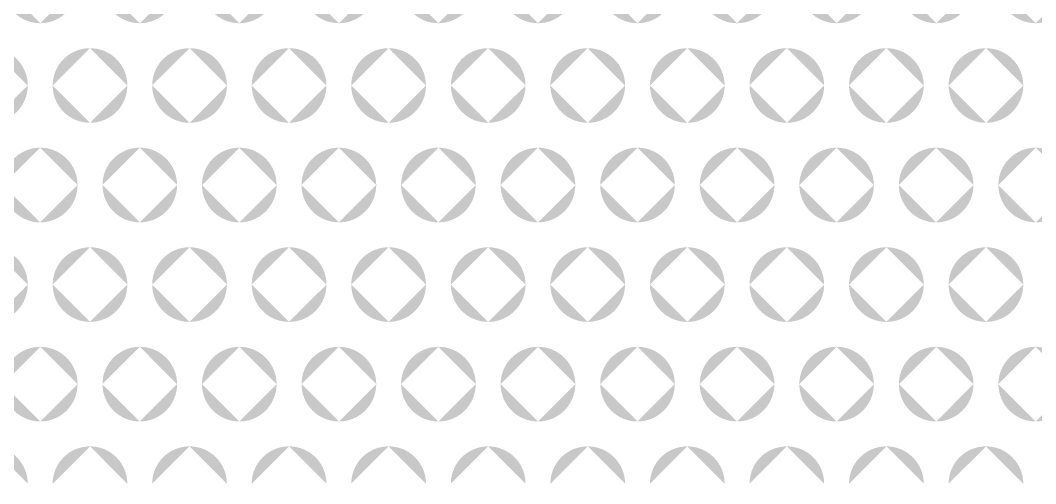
# Model space of a CAD drawing. Header units: millimetres. Extents: x 53 to 536, y 329 to 488.
# Drawn here: x 453.2 to 473.61, y 456.34 to 465.65 of the extents above; entities that cross this region are included whole.
import ezdxf

# ---------------------------------------------------------------- set-up
doc = ezdxf.new("R2010")
doc.units = ezdxf.units.MM
doc.header["$MEASUREMENT"] = 0

msp = doc.modelspace()

# ---------------------------------------------------------------- hatches: boundary and pattern name
at = {"transparency": 33554559}
h = msp.add_hatch(color=256, dxfattribs=at)
h.paths.add_polyline_path([(449.6, 465.595), (449.6, 467.095)], flags=0)
h.paths.add_polyline_path([(450.35, 466.346, 0.414563), (449.6, 467.095)], flags=0)
h.paths.add_polyline_path([(449.6, 465.595, 0.414244), (450.35, 466.346)], flags=0)
h.paths.add_polyline_path([(453.602, 467.095), (453.602, 465.595)], flags=0)
h.paths.add_polyline_path([(452.853, 466.346, 0.414026), (453.602, 465.595)], flags=0)
h.paths.add_polyline_path([(453.602, 467.095, 0.414346), (452.853, 466.346)], flags=0)
h.paths.add_polyline_path([(450.852, 466.346, 0.413759), (451.602, 465.595)], flags=0)
h.paths.add_polyline_path([(451.602, 467.095, 0.414077), (450.852, 466.346)], flags=0)
h.paths.add_polyline_path([(452.351, 466.346, 0.413592), (451.602, 467.095)], flags=0)
h.paths.add_polyline_path([(451.602, 465.595, 0.413274), (452.351, 466.346)], flags=0)
h.paths.add_polyline_path([(451.352, 464.345), (449.852, 464.345)], flags=0)
h.paths.add_polyline_path([(450.601, 465.094, 0.415048), (449.852, 464.345)], flags=0)
h.paths.add_polyline_path([(451.352, 464.345, 0.41381), (450.601, 465.094)], flags=0)
h.paths.add_polyline_path([(453.351, 464.345), (451.851, 464.345)], flags=0)
h.paths.add_polyline_path([(452.602, 465.094, 0.414294), (451.851, 464.345)], flags=0)
h.paths.add_polyline_path([(453.351, 464.345, 0.414563), (452.602, 465.094)], flags=0)
h.paths.add_polyline_path([(449.852, 468.346), (449.852, 468.347), (451.352, 468.347), (451.352, 468.346)], flags=0)
h.paths.add_polyline_path([(450.601, 467.596, 0.413275), (451.352, 468.346)], flags=0)
h.paths.add_polyline_path([(449.852, 468.346, 0.414512), (450.601, 467.596)], flags=0)
h.paths.add_polyline_path([(451.851, 468.346), (451.851, 468.347), (453.351, 468.347), (453.351, 468.346)], flags=0)
h.paths.add_polyline_path([(452.602, 467.596, 0.414027), (453.351, 468.346)], flags=0)
h.paths.add_polyline_path([(451.851, 468.346, 0.41376), (452.602, 467.596)], flags=0)
h = msp.add_hatch(color=256, dxfattribs=at)
h.paths.add_polyline_path([(453.602, 465.595), (453.602, 467.095)], flags=0)
h.paths.add_polyline_path([(454.352, 466.346, 0.413809), (453.602, 467.095)], flags=0)
h.paths.add_polyline_path([(453.602, 465.595, 0.413492), (454.352, 466.346)], flags=0)
h.paths.add_polyline_path([(457.603, 467.095), (457.603, 465.595)], flags=0)
h.paths.add_polyline_path([(456.852, 466.346, 0.413977), (457.603, 465.595)], flags=0)
h.paths.add_polyline_path([(457.603, 467.095, 0.414294), (456.852, 466.346)], flags=0)
h.paths.add_polyline_path([(454.853, 466.346, 0.413759), (455.603, 465.595)], flags=0)
h.paths.add_polyline_path([(455.603, 467.095, 0.414077), (454.853, 466.346)], flags=0)
h.paths.add_polyline_path([(456.352, 466.346, 0.41386), (455.603, 467.095)], flags=0)
h.paths.add_polyline_path([(455.603, 465.595, 0.41354), (456.352, 466.346)], flags=0)
h.paths.add_polyline_path([(455.352, 464.345), (453.852, 464.345)], flags=0)
h.paths.add_polyline_path([(454.603, 465.094, 0.414779), (453.852, 464.345)], flags=0)
h.paths.add_polyline_path([(455.352, 464.345, 0.414078), (454.603, 465.094)], flags=0)
h.paths.add_polyline_path([(457.353, 464.345), (455.851, 464.345)], flags=0)
h.paths.add_polyline_path([(456.602, 465.094, 0.41381), (455.851, 464.345)], flags=0)
h.paths.add_polyline_path([(457.353, 464.345, 0.414779), (456.602, 465.094)], flags=0)
h.paths.add_polyline_path([(453.852, 468.346), (453.852, 468.347), (455.352, 468.347), (455.352, 468.346)], flags=0)
h.paths.add_polyline_path([(454.603, 467.596, 0.413542), (455.352, 468.346)], flags=0)
h.paths.add_polyline_path([(453.852, 468.346, 0.414244), (454.603, 467.596)], flags=0)
h.paths.add_polyline_path([(455.851, 468.346), (455.851, 468.347), (457.353, 468.347), (457.353, 468.346)], flags=0)
h.paths.add_polyline_path([(456.602, 467.596, 0.414244), (457.353, 468.346)], flags=0)
h.paths.add_polyline_path([(455.851, 468.346, 0.413275), (456.602, 467.596)], flags=0)
h = msp.add_hatch(color=256, dxfattribs=at)
h.paths.add_polyline_path([(457.603, 465.595), (457.603, 467.095)], flags=0)
h.paths.add_polyline_path([(458.352, 466.346, 0.414346), (457.603, 467.095)], flags=0)
h.paths.add_polyline_path([(457.603, 465.595, 0.414026), (458.352, 466.346)], flags=0)
h.paths.add_polyline_path([(461.603, 467.095), (461.603, 465.595)], flags=0)
h.paths.add_polyline_path([(460.853, 466.346, 0.413759), (461.603, 465.595)], flags=0)
h.paths.add_polyline_path([(461.603, 467.095, 0.414077), (460.853, 466.346)], flags=0)
h.paths.add_polyline_path([(458.852, 466.346, 0.413008), (459.603, 465.595)], flags=0)
h.paths.add_polyline_path([(459.603, 467.095, 0.413324), (458.852, 466.346)], flags=0)
h.paths.add_polyline_path([(460.354, 466.346, 0.413809), (459.603, 467.095)], flags=0)
h.paths.add_polyline_path([(459.603, 465.595, 0.413492), (460.354, 466.346)], flags=0)
h.paths.add_polyline_path([(459.353, 464.345), (457.852, 464.345)], flags=0)
h.paths.add_polyline_path([(458.602, 465.094, 0.414078), (457.852, 464.345)], flags=0)
h.paths.add_polyline_path([(459.353, 464.345, 0.414779), (458.602, 465.094)], flags=0)
h.paths.add_polyline_path([(461.353, 464.345), (459.852, 464.345)], flags=0)
h.paths.add_polyline_path([(460.603, 465.094, 0.41381), (459.852, 464.345)], flags=0)
h.paths.add_polyline_path([(461.353, 464.345, 0.415048), (460.603, 465.094)], flags=0)
h.paths.add_polyline_path([(457.852, 468.346), (457.852, 468.347), (459.353, 468.347), (459.353, 468.346)], flags=0)
h.paths.add_polyline_path([(458.602, 467.596, 0.414244), (459.353, 468.346)], flags=0)
h.paths.add_polyline_path([(457.852, 468.346, 0.413542), (458.602, 467.596)], flags=0)
h.paths.add_polyline_path([(459.852, 468.346), (459.852, 468.347), (461.353, 468.347), (461.353, 468.346)], flags=0)
h.paths.add_polyline_path([(460.603, 467.596, 0.414512), (461.353, 468.346)], flags=0)
h.paths.add_polyline_path([(459.852, 468.346, 0.413275), (460.603, 467.596)], flags=0)
h = msp.add_hatch(color=256, dxfattribs=at)
h.paths.add_polyline_path([(461.603, 465.595), (461.603, 467.095)], flags=0)
h.paths.add_polyline_path([(462.353, 466.346, 0.414563), (461.603, 467.095)], flags=0)
h.paths.add_polyline_path([(461.603, 465.595, 0.414244), (462.353, 466.346)], flags=0)
h.paths.add_polyline_path([(465.604, 467.095), (465.604, 465.595)], flags=0)
h.paths.add_polyline_path([(464.854, 466.346, 0.414244), (465.604, 465.595)], flags=0)
h.paths.add_polyline_path([(465.604, 467.095, 0.414563), (464.854, 466.346)], flags=0)
h.paths.add_polyline_path([(462.853, 466.346, 0.413492), (463.604, 465.595)], flags=0)
h.paths.add_polyline_path([(463.604, 467.095, 0.413809), (462.853, 466.346)], flags=0)
h.paths.add_polyline_path([(464.354, 466.346, 0.414077), (463.604, 467.095)], flags=0)
h.paths.add_polyline_path([(463.604, 465.595, 0.413759), (464.354, 466.346)], flags=0)
h.paths.add_polyline_path([(463.354, 464.345), (461.854, 464.345)], flags=0)
h.paths.add_polyline_path([(462.603, 465.094, 0.414346), (461.854, 464.345)], flags=0)
h.paths.add_polyline_path([(463.354, 464.345, 0.414779), (462.603, 465.094)], flags=0)
h.paths.add_polyline_path([(465.354, 464.345), (463.853, 464.345)], flags=0)
h.paths.add_polyline_path([(464.604, 465.094, 0.414779), (463.853, 464.345)], flags=0)
h.paths.add_polyline_path([(465.354, 464.345, 0.414563), (464.604, 465.094)], flags=0)
h.paths.add_polyline_path([(461.854, 468.346), (461.854, 468.347), (463.354, 468.347), (463.354, 468.346)], flags=0)
h.paths.add_polyline_path([(462.603, 467.596, 0.414244), (463.354, 468.346)], flags=0)
h.paths.add_polyline_path([(461.854, 468.346, 0.413809), (462.603, 467.596)], flags=0)
h.paths.add_polyline_path([(463.853, 468.346), (463.853, 468.347), (465.354, 468.347), (465.354, 468.346)], flags=0)
h.paths.add_polyline_path([(464.604, 467.596, 0.414027), (465.354, 468.346)], flags=0)
h.paths.add_polyline_path([(463.853, 468.346, 0.414244), (464.604, 467.596)], flags=0)
h = msp.add_hatch(color=256, dxfattribs=at)
h.paths.add_polyline_path([(465.604, 465.595), (465.604, 467.095)], flags=0)
h.paths.add_polyline_path([(466.354, 466.346, 0.414563), (465.604, 467.095)], flags=0)
h.paths.add_polyline_path([(465.604, 465.595, 0.414244), (466.354, 466.346)], flags=0)
h.paths.add_polyline_path([(469.605, 467.095), (469.605, 465.595)], flags=0)
h.paths.add_polyline_path([(468.856, 466.346, 0.414244), (469.605, 465.595)], flags=0)
h.paths.add_polyline_path([(469.605, 467.095, 0.414563), (468.856, 466.346)], flags=0)
h.paths.add_polyline_path([(466.855, 466.346, 0.413977), (467.605, 465.595)], flags=0)
h.paths.add_polyline_path([(467.605, 467.095, 0.414294), (466.855, 466.346)], flags=0)
h.paths.add_polyline_path([(468.355, 466.346, 0.413107), (467.605, 467.095)], flags=0)
h.paths.add_polyline_path([(467.605, 465.595, 0.41279), (468.355, 466.346)], flags=0)
h.paths.add_polyline_path([(467.355, 464.345), (465.855, 464.345)], flags=0)
h.paths.add_polyline_path([(466.604, 465.094, 0.414563), (465.855, 464.345)], flags=0)
h.paths.add_polyline_path([(467.355, 464.345, 0.414779), (466.604, 465.094)], flags=0)
h.paths.add_polyline_path([(469.355, 464.345), (467.855, 464.345)], flags=0)
h.paths.add_polyline_path([(468.605, 465.094, 0.414779), (467.855, 464.345)], flags=0)
h.paths.add_polyline_path([(469.355, 464.345, 0.414563), (468.605, 465.094)], flags=0)
h.paths.add_polyline_path([(465.855, 468.346), (465.855, 468.347), (467.355, 468.347), (467.355, 468.346)], flags=0)
h.paths.add_polyline_path([(466.604, 467.596, 0.414244), (467.355, 468.346)], flags=0)
h.paths.add_polyline_path([(465.855, 468.346, 0.414027), (466.604, 467.596)], flags=0)
h.paths.add_polyline_path([(467.855, 468.346), (467.855, 468.347), (469.355, 468.347), (469.355, 468.346)], flags=0)
h.paths.add_polyline_path([(468.605, 467.596, 0.414027), (469.355, 468.346)], flags=0)
h.paths.add_polyline_path([(467.855, 468.346, 0.414244), (468.605, 467.596)], flags=0)
h = msp.add_hatch(color=256, dxfattribs=at)
h.paths.add_polyline_path([(469.605, 465.595), (469.605, 467.095)], flags=0)
h.paths.add_polyline_path([(470.354, 466.346, 0.41386), (469.605, 467.095)], flags=0)
h.paths.add_polyline_path([(469.605, 465.595, 0.41354), (470.354, 466.346)], flags=0)
h.paths.add_polyline_path([(473.606, 467.095), (473.606, 465.595)], flags=0)
h.paths.add_polyline_path([(472.856, 466.346, 0.413759), (473.606, 465.595)], flags=0)
h.paths.add_polyline_path([(473.606, 467.095, 0.414077), (472.856, 466.346)], flags=0)
h.paths.add_polyline_path([(470.856, 466.346, 0.413977), (471.607, 465.595)], flags=0)
h.paths.add_polyline_path([(471.607, 467.095, 0.414294), (470.856, 466.346)], flags=0)
h.paths.add_polyline_path([(472.355, 466.346, 0.41386), (471.607, 467.095)], flags=0)
h.paths.add_polyline_path([(471.607, 465.595, 0.41354), (472.355, 466.346)], flags=0)
h.paths.add_polyline_path([(471.356, 464.345), (469.855, 464.345)], flags=0)
h.paths.add_polyline_path([(470.606, 465.094, 0.414294), (469.855, 464.345)], flags=0)
h.paths.add_polyline_path([(471.356, 464.345, 0.41381), (470.606, 465.094)], flags=0)
h.paths.add_polyline_path([(473.356, 464.345), (471.856, 464.345)], flags=0)
h.paths.add_polyline_path([(472.607, 465.094, 0.414779), (471.856, 464.345)], flags=0)
h.paths.add_polyline_path([(473.356, 464.345, 0.414563), (472.607, 465.094)], flags=0)
h.paths.add_polyline_path([(469.855, 468.346), (469.855, 468.347), (471.356, 468.347), (471.356, 468.346)], flags=0)
h.paths.add_polyline_path([(470.606, 467.596, 0.413275), (471.356, 468.346)], flags=0)
h.paths.add_polyline_path([(469.855, 468.346, 0.41376), (470.606, 467.596)], flags=0)
h.paths.add_polyline_path([(471.856, 468.346), (471.856, 468.347), (473.356, 468.347), (473.356, 468.346)], flags=0)
h.paths.add_polyline_path([(472.607, 467.596, 0.414027), (473.356, 468.346)], flags=0)
h.paths.add_polyline_path([(471.856, 468.346, 0.414244), (472.607, 467.596)], flags=0)
h = msp.add_hatch(color=256, dxfattribs=at)
h.paths.add_polyline_path([(473.606, 465.595), (473.606, 467.095)], flags=0)
h.paths.add_polyline_path([(474.356, 466.346, 0.413809), (473.606, 467.095)], flags=0)
h.paths.add_polyline_path([(473.606, 465.595, 0.413492), (474.356, 466.346)], flags=0)
h.paths.add_polyline_path([(477.607, 467.095), (477.607, 465.595)], flags=0)
h.paths.add_polyline_path([(476.857, 466.346, 0.413759), (477.607, 465.595)], flags=0)
h.paths.add_polyline_path([(477.607, 467.095, 0.414077), (476.857, 466.346)], flags=0)
h.paths.add_polyline_path([(474.856, 466.346, 0.413274), (475.606, 465.595)], flags=0)
h.paths.add_polyline_path([(475.606, 467.095, 0.413592), (474.856, 466.346)], flags=0)
h.paths.add_polyline_path([(476.358, 466.346, 0.41354), (475.606, 467.095)], flags=0)
h.paths.add_polyline_path([(475.606, 465.595, 0.413226), (476.358, 466.346)], flags=0)
h.paths.add_polyline_path([(475.357, 464.345), (473.857, 464.345)], flags=0)
h.paths.add_polyline_path([(474.606, 465.094, 0.414832), (473.857, 464.345)], flags=0)
h.paths.add_polyline_path([(475.357, 464.345, 0.414779), (474.606, 465.094)], flags=0)
h.paths.add_polyline_path([(477.356, 464.345), (475.856, 464.345)], flags=0)
h.paths.add_polyline_path([(476.607, 465.094, 0.414294), (475.856, 464.345)], flags=0)
h.paths.add_polyline_path([(477.356, 464.345, 0.414832), (476.607, 465.094)], flags=0)
h.paths.add_polyline_path([(473.857, 468.346), (473.857, 468.347), (475.357, 468.347), (475.357, 468.346)], flags=0)
h.paths.add_polyline_path([(474.606, 467.596, 0.414244), (475.357, 468.346)], flags=0)
h.paths.add_polyline_path([(473.857, 468.346, 0.414294), (474.606, 467.596)], flags=0)
h.paths.add_polyline_path([(475.856, 468.346), (475.856, 468.347), (477.356, 468.347), (477.356, 468.346)], flags=0)
h.paths.add_polyline_path([(476.607, 467.596, 0.414294), (477.356, 468.346)], flags=0)
h.paths.add_polyline_path([(475.856, 468.346, 0.41376), (476.607, 467.596)], flags=0)
h = msp.add_hatch(color=256, dxfattribs=at)
h.paths.add_polyline_path([(449.6, 461.593), (449.6, 463.094)], flags=0)
h.paths.add_polyline_path([(450.35, 462.343, 0.414997), (449.6, 463.094)], flags=0)
h.paths.add_polyline_path([(449.6, 461.593, 0.413811), (450.35, 462.343)], flags=0)
h.paths.add_polyline_path([(453.602, 463.094), (453.602, 461.593)], flags=0)
h.paths.add_polyline_path([(452.853, 462.343, 0.413593), (453.602, 461.593)], flags=0)
h.paths.add_polyline_path([(453.602, 463.094, 0.414779), (452.853, 462.343)], flags=0)
h.paths.add_polyline_path([(450.852, 462.343, 0.413325), (451.602, 461.593)], flags=0)
h.paths.add_polyline_path([(451.602, 463.094, 0.414512), (450.852, 462.343)], flags=0)
h.paths.add_polyline_path([(452.351, 462.343, 0.414027), (451.602, 463.094)], flags=0)
h.paths.add_polyline_path([(451.602, 461.593, 0.41284), (452.351, 462.343)], flags=0)
h.paths.add_polyline_path([(451.352, 460.344), (449.852, 460.344)], flags=0)
h.paths.add_polyline_path([(450.601, 461.093, 0.415048), (449.852, 460.344)], flags=0)
h.paths.add_polyline_path([(451.352, 460.344, 0.41381), (450.601, 461.093)], flags=0)
h.paths.add_polyline_path([(453.351, 460.344), (451.851, 460.344)], flags=0)
h.paths.add_polyline_path([(452.602, 461.093, 0.414294), (451.851, 460.344)], flags=0)
h.paths.add_polyline_path([(453.351, 460.344, 0.414563), (452.602, 461.093)], flags=0)
h.paths.add_polyline_path([(449.852, 464.344), (449.852, 464.345), (451.352, 464.345), (451.352, 464.344)], flags=0)
h.paths.add_polyline_path([(450.601, 463.594, 0.414028), (451.352, 464.344)], flags=0)
h.paths.add_polyline_path([(449.852, 464.344, 0.415265), (450.601, 463.594)], flags=0)
h.paths.add_polyline_path([(451.851, 464.344), (451.851, 464.345), (453.351, 464.345), (453.351, 464.344)], flags=0)
h.paths.add_polyline_path([(452.602, 463.594, 0.41478), (453.351, 464.344)], flags=0)
h.paths.add_polyline_path([(451.851, 464.344, 0.414512), (452.602, 463.594)], flags=0)
h = msp.add_hatch(color=256, dxfattribs=at)
h.paths.add_polyline_path([(453.602, 461.593), (453.602, 463.094)], flags=0)
h.paths.add_polyline_path([(454.352, 462.343, 0.414244), (453.602, 463.094)], flags=0)
h.paths.add_polyline_path([(453.602, 461.593, 0.413057), (454.352, 462.343)], flags=0)
h.paths.add_polyline_path([(457.603, 463.094), (457.603, 461.593)], flags=0)
h.paths.add_polyline_path([(456.852, 462.343, 0.413542), (457.603, 461.593)], flags=0)
h.paths.add_polyline_path([(457.603, 463.094, 0.414729), (456.852, 462.343)], flags=0)
h.paths.add_polyline_path([(454.853, 462.343, 0.413325), (455.603, 461.593)], flags=0)
h.paths.add_polyline_path([(455.603, 463.094, 0.414512), (454.853, 462.343)], flags=0)
h.paths.add_polyline_path([(456.352, 462.343, 0.414294), (455.603, 463.094)], flags=0)
h.paths.add_polyline_path([(455.603, 461.593, 0.413107), (456.352, 462.343)], flags=0)
h.paths.add_polyline_path([(455.352, 460.344), (453.852, 460.344)], flags=0)
h.paths.add_polyline_path([(454.603, 461.093, 0.414779), (453.852, 460.344)], flags=0)
h.paths.add_polyline_path([(455.352, 460.344, 0.414078), (454.603, 461.093)], flags=0)
h.paths.add_polyline_path([(457.353, 460.344), (455.851, 460.344)], flags=0)
h.paths.add_polyline_path([(456.602, 461.093, 0.41381), (455.851, 460.344)], flags=0)
h.paths.add_polyline_path([(457.353, 460.344, 0.414779), (456.602, 461.093)], flags=0)
h.paths.add_polyline_path([(453.852, 464.344), (453.852, 464.345), (455.352, 464.345), (455.352, 464.344)], flags=0)
h.paths.add_polyline_path([(454.603, 463.594, 0.414295), (455.352, 464.344)], flags=0)
h.paths.add_polyline_path([(453.852, 464.344, 0.414997), (454.603, 463.594)], flags=0)
h.paths.add_polyline_path([(455.851, 464.344), (455.851, 464.345), (457.353, 464.345), (457.353, 464.344)], flags=0)
h.paths.add_polyline_path([(456.602, 463.594, 0.414997), (457.353, 464.344)], flags=0)
h.paths.add_polyline_path([(455.851, 464.344, 0.414028), (456.602, 463.594)], flags=0)
h = msp.add_hatch(color=256, dxfattribs=at)
h.paths.add_polyline_path([(457.603, 461.593), (457.603, 463.094)], flags=0)
h.paths.add_polyline_path([(458.352, 462.343, 0.414779), (457.603, 463.094)], flags=0)
h.paths.add_polyline_path([(457.603, 461.593, 0.413593), (458.352, 462.343)], flags=0)
h.paths.add_polyline_path([(461.603, 463.094), (461.603, 461.593)], flags=0)
h.paths.add_polyline_path([(460.853, 462.343, 0.413325), (461.603, 461.593)], flags=0)
h.paths.add_polyline_path([(461.603, 463.094, 0.414512), (460.853, 462.343)], flags=0)
h.paths.add_polyline_path([(458.852, 462.343, 0.412572), (459.603, 461.593)], flags=0)
h.paths.add_polyline_path([(459.603, 463.094, 0.41376), (458.852, 462.343)], flags=0)
h.paths.add_polyline_path([(460.354, 462.343, 0.414244), (459.603, 463.094)], flags=0)
h.paths.add_polyline_path([(459.603, 461.593, 0.413057), (460.354, 462.343)], flags=0)
h.paths.add_polyline_path([(459.353, 460.344), (457.852, 460.344)], flags=0)
h.paths.add_polyline_path([(458.602, 461.093, 0.414078), (457.852, 460.344)], flags=0)
h.paths.add_polyline_path([(459.353, 460.344, 0.414779), (458.602, 461.093)], flags=0)
h.paths.add_polyline_path([(461.353, 460.344), (459.852, 460.344)], flags=0)
h.paths.add_polyline_path([(460.603, 461.093, 0.41381), (459.852, 460.344)], flags=0)
h.paths.add_polyline_path([(461.353, 460.344, 0.415048), (460.603, 461.093)], flags=0)
h.paths.add_polyline_path([(457.852, 464.344), (457.852, 464.345), (459.353, 464.345), (459.353, 464.344)], flags=0)
h.paths.add_polyline_path([(458.602, 463.594, 0.414997), (459.353, 464.344)], flags=0)
h.paths.add_polyline_path([(457.852, 464.344, 0.414295), (458.602, 463.594)], flags=0)
h.paths.add_polyline_path([(459.852, 464.344), (459.852, 464.345), (461.353, 464.345), (461.353, 464.344)], flags=0)
h.paths.add_polyline_path([(460.603, 463.594, 0.415265), (461.353, 464.344)], flags=0)
h.paths.add_polyline_path([(459.852, 464.344, 0.414028), (460.603, 463.594)], flags=0)
h = msp.add_hatch(color=256, dxfattribs=at)
h.paths.add_polyline_path([(461.603, 461.593), (461.603, 463.094)], flags=0)
h.paths.add_polyline_path([(462.353, 462.343, 0.414997), (461.603, 463.094)], flags=0)
h.paths.add_polyline_path([(461.603, 461.593, 0.413811), (462.353, 462.343)], flags=0)
h.paths.add_polyline_path([(465.604, 463.094), (465.604, 461.593)], flags=0)
h.paths.add_polyline_path([(464.854, 462.343, 0.413811), (465.604, 461.593)], flags=0)
h.paths.add_polyline_path([(465.604, 463.094, 0.414997), (464.854, 462.343)], flags=0)
h.paths.add_polyline_path([(462.853, 462.343, 0.413057), (463.604, 461.593)], flags=0)
h.paths.add_polyline_path([(463.604, 463.094, 0.414244), (462.853, 462.343)], flags=0)
h.paths.add_polyline_path([(464.354, 462.343, 0.414512), (463.604, 463.094)], flags=0)
h.paths.add_polyline_path([(463.604, 461.593, 0.413325), (464.354, 462.343)], flags=0)
h.paths.add_polyline_path([(463.354, 460.344), (461.854, 460.344)], flags=0)
h.paths.add_polyline_path([(462.603, 461.093, 0.414346), (461.854, 460.344)], flags=0)
h.paths.add_polyline_path([(463.354, 460.344, 0.414779), (462.603, 461.093)], flags=0)
h.paths.add_polyline_path([(465.354, 460.344), (463.853, 460.344)], flags=0)
h.paths.add_polyline_path([(464.604, 461.093, 0.414779), (463.853, 460.344)], flags=0)
h.paths.add_polyline_path([(465.354, 460.344, 0.414563), (464.604, 461.093)], flags=0)
h.paths.add_polyline_path([(461.854, 464.344), (461.854, 464.345), (463.354, 464.345), (463.354, 464.344)], flags=0)
h.paths.add_polyline_path([(462.603, 463.594, 0.414997), (463.354, 464.344)], flags=0)
h.paths.add_polyline_path([(461.854, 464.344, 0.414563), (462.603, 463.594)], flags=0)
h.paths.add_polyline_path([(463.853, 464.344), (463.853, 464.345), (465.354, 464.345), (465.354, 464.344)], flags=0)
h.paths.add_polyline_path([(464.604, 463.594, 0.41478), (465.354, 464.344)], flags=0)
h.paths.add_polyline_path([(463.853, 464.344, 0.414997), (464.604, 463.594)], flags=0)
h = msp.add_hatch(color=256, dxfattribs=at)
h.paths.add_polyline_path([(465.604, 461.593), (465.604, 463.094)], flags=0)
h.paths.add_polyline_path([(466.354, 462.343, 0.414997), (465.604, 463.094)], flags=0)
h.paths.add_polyline_path([(465.604, 461.593, 0.413811), (466.354, 462.343)], flags=0)
h.paths.add_polyline_path([(469.605, 463.094), (469.605, 461.593)], flags=0)
h.paths.add_polyline_path([(468.856, 462.343, 0.413811), (469.605, 461.593)], flags=0)
h.paths.add_polyline_path([(469.605, 463.094, 0.414997), (468.856, 462.343)], flags=0)
h.paths.add_polyline_path([(466.855, 462.343, 0.413542), (467.605, 461.593)], flags=0)
h.paths.add_polyline_path([(467.605, 463.094, 0.414729), (466.855, 462.343)], flags=0)
h.paths.add_polyline_path([(468.355, 462.343, 0.413542), (467.605, 463.094)], flags=0)
h.paths.add_polyline_path([(467.605, 461.593, 0.412354), (468.355, 462.343)], flags=0)
h.paths.add_polyline_path([(467.355, 460.344), (465.855, 460.344)], flags=0)
h.paths.add_polyline_path([(466.604, 461.093, 0.414563), (465.855, 460.344)], flags=0)
h.paths.add_polyline_path([(467.355, 460.344, 0.414779), (466.604, 461.093)], flags=0)
h.paths.add_polyline_path([(469.355, 460.344), (467.855, 460.344)], flags=0)
h.paths.add_polyline_path([(468.605, 461.093, 0.414779), (467.855, 460.344)], flags=0)
h.paths.add_polyline_path([(469.355, 460.344, 0.414563), (468.605, 461.093)], flags=0)
h.paths.add_polyline_path([(465.855, 464.344), (465.855, 464.345), (467.355, 464.345), (467.355, 464.344)], flags=0)
h.paths.add_polyline_path([(466.604, 463.594, 0.414997), (467.355, 464.344)], flags=0)
h.paths.add_polyline_path([(465.855, 464.344, 0.41478), (466.604, 463.594)], flags=0)
h.paths.add_polyline_path([(467.855, 464.344), (467.855, 464.345), (469.355, 464.345), (469.355, 464.344)], flags=0)
h.paths.add_polyline_path([(468.605, 463.594, 0.41478), (469.355, 464.344)], flags=0)
h.paths.add_polyline_path([(467.855, 464.344, 0.414997), (468.605, 463.594)], flags=0)
h = msp.add_hatch(color=256, dxfattribs=at)
h.paths.add_polyline_path([(469.605, 461.593), (469.605, 463.094)], flags=0)
h.paths.add_polyline_path([(470.354, 462.343, 0.414294), (469.605, 463.094)], flags=0)
h.paths.add_polyline_path([(469.605, 461.593, 0.413107), (470.354, 462.343)], flags=0)
h.paths.add_polyline_path([(473.606, 463.094), (473.606, 461.593)], flags=0)
h.paths.add_polyline_path([(472.856, 462.343, 0.413325), (473.606, 461.593)], flags=0)
h.paths.add_polyline_path([(473.606, 463.094, 0.414512), (472.856, 462.343)], flags=0)
h.paths.add_polyline_path([(470.856, 462.343, 0.413542), (471.607, 461.593)], flags=0)
h.paths.add_polyline_path([(471.607, 463.094, 0.414729), (470.856, 462.343)], flags=0)
h.paths.add_polyline_path([(472.355, 462.343, 0.414294), (471.607, 463.094)], flags=0)
h.paths.add_polyline_path([(471.607, 461.593, 0.413107), (472.355, 462.343)], flags=0)
h.paths.add_polyline_path([(471.356, 460.344), (469.855, 460.344)], flags=0)
h.paths.add_polyline_path([(470.606, 461.093, 0.414294), (469.855, 460.344)], flags=0)
h.paths.add_polyline_path([(471.356, 460.344, 0.41381), (470.606, 461.093)], flags=0)
h.paths.add_polyline_path([(473.356, 460.344), (471.856, 460.344)], flags=0)
h.paths.add_polyline_path([(472.607, 461.093, 0.414779), (471.856, 460.344)], flags=0)
h.paths.add_polyline_path([(473.356, 460.344, 0.414563), (472.607, 461.093)], flags=0)
h.paths.add_polyline_path([(469.855, 464.344), (469.855, 464.345), (471.356, 464.345), (471.356, 464.344)], flags=0)
h.paths.add_polyline_path([(470.606, 463.594, 0.414028), (471.356, 464.344)], flags=0)
h.paths.add_polyline_path([(469.855, 464.344, 0.414512), (470.606, 463.594)], flags=0)
h.paths.add_polyline_path([(471.856, 464.344), (471.856, 464.345), (473.356, 464.345), (473.356, 464.344)], flags=0)
h.paths.add_polyline_path([(472.607, 463.594, 0.41478), (473.356, 464.344)], flags=0)
h.paths.add_polyline_path([(471.856, 464.344, 0.414997), (472.607, 463.594)], flags=0)
h = msp.add_hatch(color=256, dxfattribs=at)
h.paths.add_polyline_path([(473.606, 461.593), (473.606, 463.094)], flags=0)
h.paths.add_polyline_path([(474.356, 462.343, 0.414244), (473.606, 463.094)], flags=0)
h.paths.add_polyline_path([(473.606, 461.593, 0.413057), (474.356, 462.343)], flags=0)
h.paths.add_polyline_path([(477.607, 463.094), (477.607, 461.593)], flags=0)
h.paths.add_polyline_path([(476.857, 462.343, 0.413325), (477.607, 461.593)], flags=0)
h.paths.add_polyline_path([(477.607, 463.094, 0.414512), (476.857, 462.343)], flags=0)
h.paths.add_polyline_path([(474.856, 462.343, 0.41284), (475.606, 461.593)], flags=0)
h.paths.add_polyline_path([(475.606, 463.094, 0.414027), (474.856, 462.343)], flags=0)
h.paths.add_polyline_path([(476.358, 462.343, 0.413977), (475.606, 463.094)], flags=0)
h.paths.add_polyline_path([(475.606, 461.593, 0.41279), (476.358, 462.343)], flags=0)
h.paths.add_polyline_path([(475.357, 460.344), (473.857, 460.344)], flags=0)
h.paths.add_polyline_path([(474.606, 461.093, 0.414832), (473.857, 460.344)], flags=0)
h.paths.add_polyline_path([(475.357, 460.344, 0.414779), (474.606, 461.093)], flags=0)
h.paths.add_polyline_path([(477.356, 460.344), (475.856, 460.344)], flags=0)
h.paths.add_polyline_path([(476.607, 461.093, 0.414294), (475.856, 460.344)], flags=0)
h.paths.add_polyline_path([(477.356, 460.344, 0.414832), (476.607, 461.093)], flags=0)
h.paths.add_polyline_path([(473.857, 464.344), (473.857, 464.345), (475.357, 464.345), (475.357, 464.344)], flags=0)
h.paths.add_polyline_path([(474.606, 463.594, 0.414997), (475.357, 464.344)], flags=0)
h.paths.add_polyline_path([(473.857, 464.344, 0.415048), (474.606, 463.594)], flags=0)
h.paths.add_polyline_path([(475.856, 464.344), (475.856, 464.345), (477.356, 464.345), (477.356, 464.344)], flags=0)
h.paths.add_polyline_path([(476.607, 463.594, 0.415048), (477.356, 464.344)], flags=0)
h.paths.add_polyline_path([(475.856, 464.344, 0.414512), (476.607, 463.594)], flags=0)
h = msp.add_hatch(color=256, dxfattribs=at)
h.paths.add_polyline_path([(449.6, 457.592), (449.6, 459.093)], flags=0)
h.paths.add_polyline_path([(450.35, 458.342, 0.414997), (449.6, 459.093)], flags=0)
h.paths.add_polyline_path([(449.6, 457.592, 0.413811), (450.35, 458.342)], flags=0)
h.paths.add_polyline_path([(453.602, 459.093), (453.602, 457.592)], flags=0)
h.paths.add_polyline_path([(452.853, 458.342, 0.413593), (453.602, 457.592)], flags=0)
h.paths.add_polyline_path([(453.602, 459.093, 0.414779), (452.853, 458.342)], flags=0)
h.paths.add_polyline_path([(450.852, 458.342, 0.413325), (451.602, 457.592)], flags=0)
h.paths.add_polyline_path([(451.602, 459.093, 0.414512), (450.852, 458.342)], flags=0)
h.paths.add_polyline_path([(452.351, 458.342, 0.414027), (451.602, 459.093)], flags=0)
h.paths.add_polyline_path([(451.602, 457.592, 0.41284), (452.351, 458.342)], flags=0)
h.paths.add_polyline_path([(451.352, 456.342), (449.852, 456.342)], flags=0)
h.paths.add_polyline_path([(450.601, 457.092, 0.415265), (449.852, 456.342)], flags=0)
h.paths.add_polyline_path([(451.352, 456.342, 0.414028), (450.601, 457.092)], flags=0)
h.paths.add_polyline_path([(453.351, 456.342), (451.851, 456.342)], flags=0)
h.paths.add_polyline_path([(452.602, 457.092, 0.414512), (451.851, 456.342)], flags=0)
h.paths.add_polyline_path([(453.351, 456.342, 0.41478), (452.602, 457.092)], flags=0)
h.paths.add_polyline_path([(449.852, 460.343), (449.852, 460.344), (451.352, 460.344), (451.352, 460.343)], flags=0)
h.paths.add_polyline_path([(450.601, 459.593, 0.414028), (451.352, 460.343)], flags=0)
h.paths.add_polyline_path([(449.852, 460.343, 0.415265), (450.601, 459.593)], flags=0)
h.paths.add_polyline_path([(451.851, 460.343), (451.851, 460.344), (453.351, 460.344), (453.351, 460.343)], flags=0)
h.paths.add_polyline_path([(452.602, 459.593, 0.41478), (453.351, 460.343)], flags=0)
h.paths.add_polyline_path([(451.851, 460.343, 0.414512), (452.602, 459.593)], flags=0)
h = msp.add_hatch(color=256, dxfattribs=at)
h.paths.add_polyline_path([(453.602, 457.592), (453.602, 459.093)], flags=0)
h.paths.add_polyline_path([(454.352, 458.342, 0.414244), (453.602, 459.093)], flags=0)
h.paths.add_polyline_path([(453.602, 457.592, 0.413057), (454.352, 458.342)], flags=0)
h.paths.add_polyline_path([(457.603, 459.093), (457.603, 457.592)], flags=0)
h.paths.add_polyline_path([(456.852, 458.342, 0.413542), (457.603, 457.592)], flags=0)
h.paths.add_polyline_path([(457.603, 459.093, 0.414729), (456.852, 458.342)], flags=0)
h.paths.add_polyline_path([(454.853, 458.342, 0.413325), (455.603, 457.592)], flags=0)
h.paths.add_polyline_path([(455.603, 459.093, 0.414512), (454.853, 458.342)], flags=0)
h.paths.add_polyline_path([(456.352, 458.342, 0.414294), (455.603, 459.093)], flags=0)
h.paths.add_polyline_path([(455.603, 457.592, 0.413107), (456.352, 458.342)], flags=0)
h.paths.add_polyline_path([(455.352, 456.342), (453.852, 456.342)], flags=0)
h.paths.add_polyline_path([(454.603, 457.092, 0.414997), (453.852, 456.342)], flags=0)
h.paths.add_polyline_path([(455.352, 456.342, 0.414295), (454.603, 457.092)], flags=0)
h.paths.add_polyline_path([(457.353, 456.342), (455.851, 456.342)], flags=0)
h.paths.add_polyline_path([(456.602, 457.092, 0.414028), (455.851, 456.342)], flags=0)
h.paths.add_polyline_path([(457.353, 456.342, 0.414997), (456.602, 457.092)], flags=0)
h.paths.add_polyline_path([(453.852, 460.343), (453.852, 460.344), (455.352, 460.344), (455.352, 460.343)], flags=0)
h.paths.add_polyline_path([(454.603, 459.593, 0.414295), (455.352, 460.343)], flags=0)
h.paths.add_polyline_path([(453.852, 460.343, 0.414997), (454.603, 459.593)], flags=0)
h.paths.add_polyline_path([(455.851, 460.343), (455.851, 460.344), (457.353, 460.344), (457.353, 460.343)], flags=0)
h.paths.add_polyline_path([(456.602, 459.593, 0.414997), (457.353, 460.343)], flags=0)
h.paths.add_polyline_path([(455.851, 460.343, 0.414028), (456.602, 459.593)], flags=0)
h = msp.add_hatch(color=256, dxfattribs=at)
h.paths.add_polyline_path([(457.603, 457.592), (457.603, 459.093)], flags=0)
h.paths.add_polyline_path([(458.352, 458.342, 0.414779), (457.603, 459.093)], flags=0)
h.paths.add_polyline_path([(457.603, 457.592, 0.413593), (458.352, 458.342)], flags=0)
h.paths.add_polyline_path([(461.603, 459.093), (461.603, 457.592)], flags=0)
h.paths.add_polyline_path([(460.853, 458.342, 0.413325), (461.603, 457.592)], flags=0)
h.paths.add_polyline_path([(461.603, 459.093, 0.414512), (460.853, 458.342)], flags=0)
h.paths.add_polyline_path([(458.852, 458.342, 0.412572), (459.603, 457.592)], flags=0)
h.paths.add_polyline_path([(459.603, 459.093, 0.41376), (458.852, 458.342)], flags=0)
h.paths.add_polyline_path([(460.354, 458.342, 0.414244), (459.603, 459.093)], flags=0)
h.paths.add_polyline_path([(459.603, 457.592, 0.413057), (460.354, 458.342)], flags=0)
h.paths.add_polyline_path([(459.353, 456.342), (457.852, 456.342)], flags=0)
h.paths.add_polyline_path([(458.602, 457.092, 0.414295), (457.852, 456.342)], flags=0)
h.paths.add_polyline_path([(459.353, 456.342, 0.414997), (458.602, 457.092)], flags=0)
h.paths.add_polyline_path([(461.353, 456.342), (459.852, 456.342)], flags=0)
h.paths.add_polyline_path([(460.603, 457.092, 0.414028), (459.852, 456.342)], flags=0)
h.paths.add_polyline_path([(461.353, 456.342, 0.415265), (460.603, 457.092)], flags=0)
h.paths.add_polyline_path([(457.852, 460.343), (457.852, 460.344), (459.353, 460.344), (459.353, 460.343)], flags=0)
h.paths.add_polyline_path([(458.602, 459.593, 0.414997), (459.353, 460.343)], flags=0)
h.paths.add_polyline_path([(457.852, 460.343, 0.414295), (458.602, 459.593)], flags=0)
h.paths.add_polyline_path([(459.852, 460.343), (459.852, 460.344), (461.353, 460.344), (461.353, 460.343)], flags=0)
h.paths.add_polyline_path([(460.603, 459.593, 0.415265), (461.353, 460.343)], flags=0)
h.paths.add_polyline_path([(459.852, 460.343, 0.414028), (460.603, 459.593)], flags=0)
h = msp.add_hatch(color=256, dxfattribs=at)
h.paths.add_polyline_path([(461.603, 457.592), (461.603, 459.093)], flags=0)
h.paths.add_polyline_path([(462.353, 458.342, 0.414997), (461.603, 459.093)], flags=0)
h.paths.add_polyline_path([(461.603, 457.592, 0.413811), (462.353, 458.342)], flags=0)
h.paths.add_polyline_path([(465.604, 459.093), (465.604, 457.592)], flags=0)
h.paths.add_polyline_path([(464.854, 458.342, 0.413811), (465.604, 457.592)], flags=0)
h.paths.add_polyline_path([(465.604, 459.093, 0.414997), (464.854, 458.342)], flags=0)
h.paths.add_polyline_path([(462.853, 458.342, 0.413057), (463.604, 457.592)], flags=0)
h.paths.add_polyline_path([(463.604, 459.093, 0.414244), (462.853, 458.342)], flags=0)
h.paths.add_polyline_path([(464.354, 458.342, 0.414512), (463.604, 459.093)], flags=0)
h.paths.add_polyline_path([(463.604, 457.592, 0.413325), (464.354, 458.342)], flags=0)
h.paths.add_polyline_path([(463.354, 456.342), (461.854, 456.342)], flags=0)
h.paths.add_polyline_path([(462.603, 457.092, 0.414563), (461.854, 456.342)], flags=0)
h.paths.add_polyline_path([(463.354, 456.342, 0.414997), (462.603, 457.092)], flags=0)
h.paths.add_polyline_path([(465.354, 456.342), (463.853, 456.342)], flags=0)
h.paths.add_polyline_path([(464.604, 457.092, 0.414997), (463.853, 456.342)], flags=0)
h.paths.add_polyline_path([(465.354, 456.342, 0.41478), (464.604, 457.092)], flags=0)
h.paths.add_polyline_path([(461.854, 460.343), (461.854, 460.344), (463.354, 460.344), (463.354, 460.343)], flags=0)
h.paths.add_polyline_path([(462.603, 459.593, 0.414997), (463.354, 460.343)], flags=0)
h.paths.add_polyline_path([(461.854, 460.343, 0.414563), (462.603, 459.593)], flags=0)
h.paths.add_polyline_path([(463.853, 460.343), (463.853, 460.344), (465.354, 460.344), (465.354, 460.343)], flags=0)
h.paths.add_polyline_path([(464.604, 459.593, 0.41478), (465.354, 460.343)], flags=0)
h.paths.add_polyline_path([(463.853, 460.343, 0.414997), (464.604, 459.593)], flags=0)
h = msp.add_hatch(color=256, dxfattribs=at)
h.paths.add_polyline_path([(465.604, 457.592), (465.604, 459.093)], flags=0)
h.paths.add_polyline_path([(466.354, 458.342, 0.414997), (465.604, 459.093)], flags=0)
h.paths.add_polyline_path([(465.604, 457.592, 0.413811), (466.354, 458.342)], flags=0)
h.paths.add_polyline_path([(469.605, 459.093), (469.605, 457.592)], flags=0)
h.paths.add_polyline_path([(468.856, 458.342, 0.413811), (469.605, 457.592)], flags=0)
h.paths.add_polyline_path([(469.605, 459.093, 0.414997), (468.856, 458.342)], flags=0)
h.paths.add_polyline_path([(466.855, 458.342, 0.413542), (467.605, 457.592)], flags=0)
h.paths.add_polyline_path([(467.605, 459.093, 0.414729), (466.855, 458.342)], flags=0)
h.paths.add_polyline_path([(468.355, 458.342, 0.413542), (467.605, 459.093)], flags=0)
h.paths.add_polyline_path([(467.605, 457.592, 0.412354), (468.355, 458.342)], flags=0)
h.paths.add_polyline_path([(467.355, 456.342), (465.855, 456.342)], flags=0)
h.paths.add_polyline_path([(466.604, 457.092, 0.41478), (465.855, 456.342)], flags=0)
h.paths.add_polyline_path([(467.355, 456.342, 0.414997), (466.604, 457.092)], flags=0)
h.paths.add_polyline_path([(469.355, 456.342), (467.855, 456.342)], flags=0)
h.paths.add_polyline_path([(468.605, 457.092, 0.414997), (467.855, 456.342)], flags=0)
h.paths.add_polyline_path([(469.355, 456.342, 0.41478), (468.605, 457.092)], flags=0)
h.paths.add_polyline_path([(465.855, 460.343), (465.855, 460.344), (467.355, 460.344), (467.355, 460.343)], flags=0)
h.paths.add_polyline_path([(466.604, 459.593, 0.414997), (467.355, 460.343)], flags=0)
h.paths.add_polyline_path([(465.855, 460.343, 0.41478), (466.604, 459.593)], flags=0)
h.paths.add_polyline_path([(467.855, 460.343), (467.855, 460.344), (469.355, 460.344), (469.355, 460.343)], flags=0)
h.paths.add_polyline_path([(468.605, 459.593, 0.41478), (469.355, 460.343)], flags=0)
h.paths.add_polyline_path([(467.855, 460.343, 0.414997), (468.605, 459.593)], flags=0)
h = msp.add_hatch(color=256, dxfattribs=at)
h.paths.add_polyline_path([(469.605, 457.592), (469.605, 459.093)], flags=0)
h.paths.add_polyline_path([(470.354, 458.342, 0.414294), (469.605, 459.093)], flags=0)
h.paths.add_polyline_path([(469.605, 457.592, 0.413107), (470.354, 458.342)], flags=0)
h.paths.add_polyline_path([(473.606, 459.093), (473.606, 457.592)], flags=0)
h.paths.add_polyline_path([(472.856, 458.342, 0.413325), (473.606, 457.592)], flags=0)
h.paths.add_polyline_path([(473.606, 459.093, 0.414512), (472.856, 458.342)], flags=0)
h.paths.add_polyline_path([(470.856, 458.342, 0.413542), (471.607, 457.592)], flags=0)
h.paths.add_polyline_path([(471.607, 459.093, 0.414729), (470.856, 458.342)], flags=0)
h.paths.add_polyline_path([(472.355, 458.342, 0.414294), (471.607, 459.093)], flags=0)
h.paths.add_polyline_path([(471.607, 457.592, 0.413107), (472.355, 458.342)], flags=0)
h.paths.add_polyline_path([(471.356, 456.342), (469.855, 456.342)], flags=0)
h.paths.add_polyline_path([(470.606, 457.092, 0.414512), (469.855, 456.342)], flags=0)
h.paths.add_polyline_path([(471.356, 456.342, 0.414028), (470.606, 457.092)], flags=0)
h.paths.add_polyline_path([(473.356, 456.342), (471.856, 456.342)], flags=0)
h.paths.add_polyline_path([(472.607, 457.092, 0.414997), (471.856, 456.342)], flags=0)
h.paths.add_polyline_path([(473.356, 456.342, 0.41478), (472.607, 457.092)], flags=0)
h.paths.add_polyline_path([(469.855, 460.343), (469.855, 460.344), (471.356, 460.344), (471.356, 460.343)], flags=0)
h.paths.add_polyline_path([(470.606, 459.593, 0.414028), (471.356, 460.343)], flags=0)
h.paths.add_polyline_path([(469.855, 460.343, 0.414512), (470.606, 459.593)], flags=0)
h.paths.add_polyline_path([(471.856, 460.343), (471.856, 460.344), (473.356, 460.344), (473.356, 460.343)], flags=0)
h.paths.add_polyline_path([(472.607, 459.593, 0.41478), (473.356, 460.343)], flags=0)
h.paths.add_polyline_path([(471.856, 460.343, 0.414997), (472.607, 459.593)], flags=0)
h = msp.add_hatch(color=256, dxfattribs=at)
h.paths.add_polyline_path([(473.606, 457.592), (473.606, 459.093)], flags=0)
h.paths.add_polyline_path([(474.356, 458.342, 0.414244), (473.606, 459.093)], flags=0)
h.paths.add_polyline_path([(473.606, 457.592, 0.413057), (474.356, 458.342)], flags=0)
h.paths.add_polyline_path([(477.607, 459.093), (477.607, 457.592)], flags=0)
h.paths.add_polyline_path([(476.857, 458.342, 0.413325), (477.607, 457.592)], flags=0)
h.paths.add_polyline_path([(477.607, 459.093, 0.414512), (476.857, 458.342)], flags=0)
h.paths.add_polyline_path([(474.856, 458.342, 0.41284), (475.606, 457.592)], flags=0)
h.paths.add_polyline_path([(475.606, 459.093, 0.414027), (474.856, 458.342)], flags=0)
h.paths.add_polyline_path([(476.358, 458.342, 0.413977), (475.606, 459.093)], flags=0)
h.paths.add_polyline_path([(475.606, 457.592, 0.41279), (476.358, 458.342)], flags=0)
h.paths.add_polyline_path([(475.357, 456.342), (473.857, 456.342)], flags=0)
h.paths.add_polyline_path([(474.606, 457.092, 0.415048), (473.857, 456.342)], flags=0)
h.paths.add_polyline_path([(475.357, 456.342, 0.414997), (474.606, 457.092)], flags=0)
h.paths.add_polyline_path([(477.356, 456.342), (475.856, 456.342)], flags=0)
h.paths.add_polyline_path([(476.607, 457.092, 0.414512), (475.856, 456.342)], flags=0)
h.paths.add_polyline_path([(477.356, 456.342, 0.415048), (476.607, 457.092)], flags=0)
h.paths.add_polyline_path([(473.857, 460.343), (473.857, 460.344), (475.357, 460.344), (475.357, 460.343)], flags=0)
h.paths.add_polyline_path([(474.606, 459.593, 0.414997), (475.357, 460.343)], flags=0)
h.paths.add_polyline_path([(473.857, 460.343, 0.415048), (474.606, 459.593)], flags=0)
h.paths.add_polyline_path([(475.856, 460.343), (475.856, 460.344), (477.356, 460.344), (477.356, 460.343)], flags=0)
h.paths.add_polyline_path([(476.607, 459.593, 0.415048), (477.356, 460.343)], flags=0)
h.paths.add_polyline_path([(475.856, 460.343, 0.414512), (476.607, 459.593)], flags=0)

doc.saveas('drawing.dxf')
